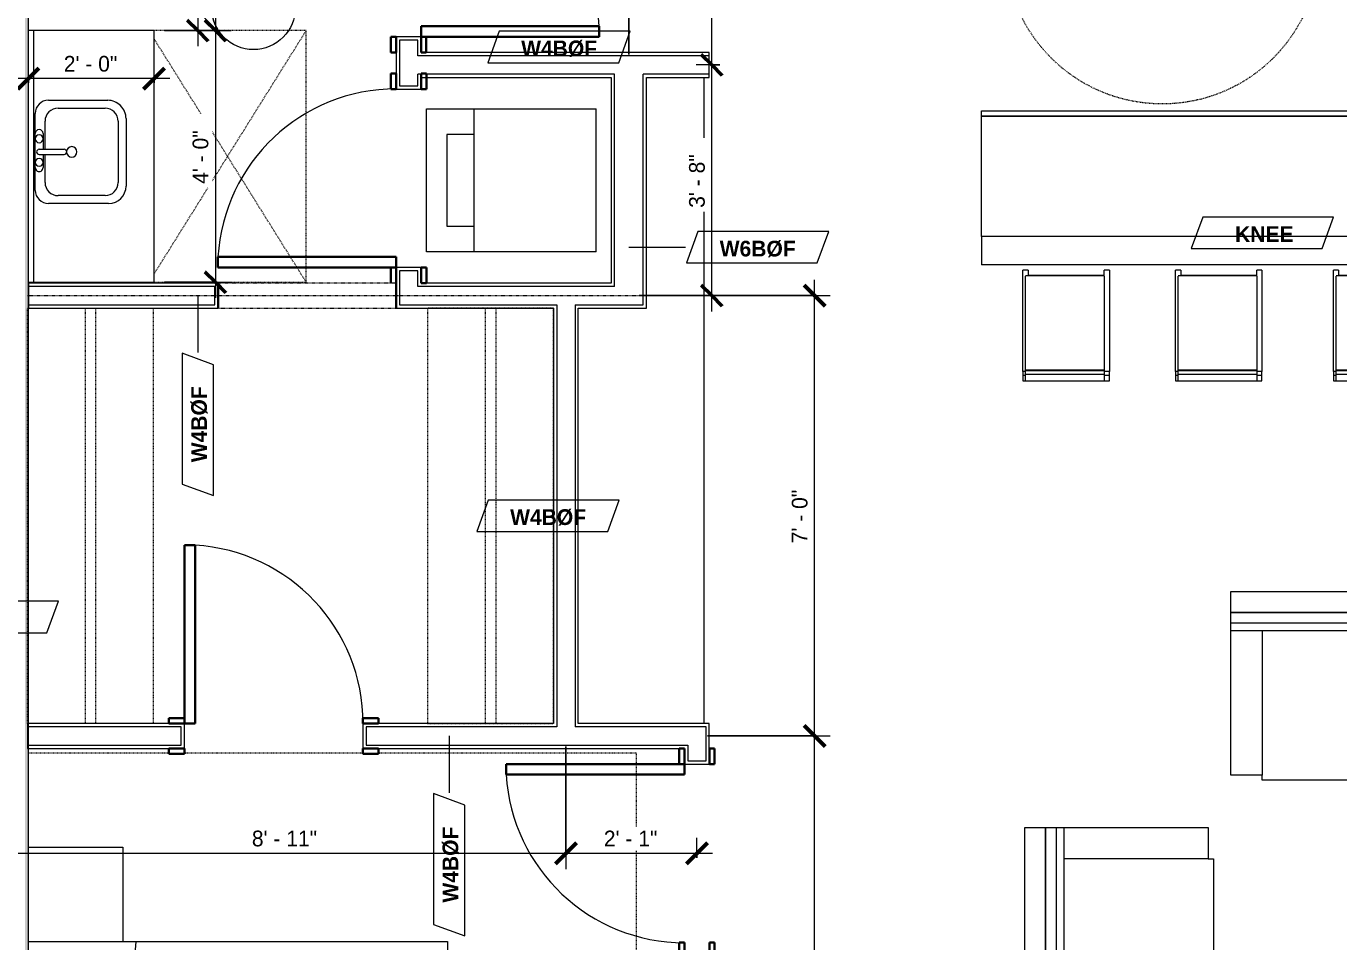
# Model space of a CAD drawing. Header units: inches. Extents: x -4010 to -1814, y 9846 to 12241.
# Drawn here: x -2931.5 to -2681, y 10120.8 to 10295.4 of the extents above; entities that cross this region are included whole.
import ezdxf

# ---------------------------------------------------------------- set-up
doc = ezdxf.new("R2010")
doc.units = ezdxf.units.IN
doc.header["$MEASUREMENT"] = 0
for name, pattern in [('Dash', [0.25, 0.125, -0.125]), ('Dash 3_32_', [0.1875, 0.09375, -0.09375]), ('Overhead', [0.15625, 0.09375, -0.0625])]:
    doc.linetypes.add(name, pattern=pattern)
for name, color, linetype, lineweight in [('0-1', 7, 'Continuous', 5), ('A-ANNO-DIMS', 211, 'Continuous', 9), ('A-ANNO-DIMS-32', 211, 'Continuous', 9), ('A-DETL-1', 90, 'Dash 3_32_', 18), ('A-DETL-GENF-3', 92, 'Overhead', 9), ('A-DETL-MEDM', 33, 'Continuous', 30), ('A-DOOR-3', 31, 'Continuous', 9), ('A-DOOR-4', 31, 'Continuous', 30), ('A-DOOR-FRAM-3', 31, 'Continuous', 30), ('A-GENM', 5, 'Continuous', 9), ('A-GENM-HDLN', 13, 'Dash', 9), ('A-WALL', 113, 'Continuous', 18), ('A-WALL-3', 113, 'Continuous', 9), ('A-WALL-IDEN', 211, 'Continuous', 9), ('G-ANNO-SYMB-3', 111, 'Continuous', 9), ('I-FURN', 30, 'Continuous', 9), ('I-FURN-HDLN', 30, 'Dash', 9), ('I-WALL-1', 21, 'Continuous', 18), ('I-WALL-3', 7, 'Continuous', 9), ('P-SANR-FIXT', 6, 'Continuous', 9), ('Q-CASE', 31, 'Continuous', 9), ('Q-CASE-HDLN', 31, 'Dash', 9)]:
    doc.layers.add(name, color=color, linetype=linetype, lineweight=lineweight)
doc.styles.add('Century Gothic', font='ufonts.com_century-gothic.ttf', dxfattribs={"height": 3})
doc.styles.add('Century Gothic_B_1', font='GOTHICB.TTF', dxfattribs={"height": 3})
doc.dimstyles.new('OD_1__HACK_2', dxfattribs={"dimscale": 12, "dimtxt": 3.132505, "dimasz": 0.333333, "dimexe": 0.25, "dimexo": 0.166667, "dimgap": 0.041667, "dimtad": 1, "dimdec": 4, "dimrnd": 0.0625, "dimzin": 3, "dimdsep": 46, "dimlunit": 4, "dimtxsty": 'Century Gothic', "dimblk1": 'OBLIQUE', "dimblk2": 'OBLIQUE', "dimsah": 1, "dimcen": 0.09, "dimdle": 0.25, "dimazin": 0, "dimtfac": 1, "dimtdec": 4, "dimtix": 1, "dimtmove": 0, "dimatfit": 3, "dimfxl": 1, "dimtvp": 1, "dimtfill": 1, "dimfrac": 2, "dimtolj": 1, "dimtzin": 0, "dimarcsym": 2})
doc.dimstyles.new('OD_1__HACK_2_1', dxfattribs={"dimscale": 12, "dimtxt": 3.132505, "dimasz": 0.333333, "dimexe": 0.25, "dimexo": 0.166667, "dimgap": 0.041667, "dimtad": 1, "dimdec": 4, "dimrnd": 0.0625, "dimzin": 3, "dimdsep": 46, "dimlunit": 4, "dimtxsty": 'Century Gothic', "dimblk1": 'OBLIQUE', "dimblk2": 'OBLIQUE', "dimsah": 1, "dimcen": 0.09, "dimdle": 0.25, "dimazin": 0, "dimtfac": 1, "dimtdec": 4, "dimtix": 1, "dimtmove": 0, "dimatfit": 3, "dimfxl": 1, "dimtvp": 1, "dimtfill": 1, "dimfrac": 2, "dimtolj": 1, "dimtzin": 0, "dimarcsym": 2})

# ---------------------------------------------------------------- blocks, each defined once
blk = doc.blocks.new('CTR - 1st Phase - Common Walls_rvt-1-UNIT PLANS - 2ND _ 3RD FLOOR')
at = {"layer": 'I-WALL-1'}
blk.add_hatch(color=256, dxfattribs=at).paths.add_polyline_path([(-2931.71, 9988.44), (-2931.09, 9988.44), (-2931.09, 10373.41), (-2931.71, 10373.41), (-2931.71, 9995.92)], flags=0)
at = {"layer": 'I-WALL-3'}
blk.add_line((-2931.09, 9988.44), (-2931.09, 10332.89), dxfattribs=at)
blk = doc.blocks.new('Couch-Both_Arms-Generic - 1-1372852-UNIT PLANS - 2ND _ 3RD FLOOR')
at = {"layer": 'I-FURN'}
for p, q in [((-36, 18.5), (36, 18.5)), ((-36, 17.5), (-36, 18.5)), ((36, 18.5), (36, 17.5)), ((-42, 17.5), (-36, 17.5)), ((-42, -10), (-42, 17.5)), ((-36, 17.5), (-36, -10)), ((36, 17.5), (42, 17.5)), ((36, -10), (36, 17.5)), ((42, 17.5), (42, -10)), ((-42, -10), (42, -10)), ((-42, -13.5), (-42, -10)), ((42, -10), (42, -13.5)), ((-42, -11.5), (42, -11.5)), ((-42, -13.5), (42, -13.5)), ((-42, -17.5), (-42, -13.5)), ((42, -13.5), (-42, -13.5)), ((42, -13.5), (42, -17.5)), ((42, -17.5), (-42, -17.5))]:
    blk.add_line(p, q, dxfattribs=at)
blk = doc.blocks.new('Couch-Both_Arms-Generic - 2-1523460-UNIT PLANS - 2ND _ 3RD FLOOR')
at = {"layer": 'I-FURN'}
for p, q in [((-18, 18.5), (18, 18.5)), ((-18, 17.5), (-18, 18.5)), ((18, 18.5), (18, 17.5)), ((-24, 17.5), (-18, 17.5)), ((-24, -10), (-24, 17.5)), ((-18, 17.5), (-18, -10)), ((18, 17.5), (24, 17.5)), ((18, -10), (18, 17.5)), ((24, 17.5), (24, -10)), ((-24, -10), (24, -10)), ((-24, -13.5), (-24, -10)), ((24, -10), (24, -13.5)), ((-24, -11.5), (24, -11.5)), ((-24, -13.5), (24, -13.5)), ((-24, -17.5), (-24, -13.5)), ((24, -13.5), (-24, -13.5)), ((24, -13.5), (24, -17.5)), ((24, -17.5), (-24, -17.5))]:
    blk.add_line(p, q, dxfattribs=at)
blk = doc.blocks.new('Bar_Stool_6722_1_ - Bar_Stool_6722_1_-1372833-UNIT PLANS - 2ND _ 3RD FLOOR')
at = {"layer": 'I-FURN'}
for p, q in [((1, 0), (0, 0)), ((0, 0), (0, -0.98)), ((1, -1.24), (1, 0)), ((16, 0), (1, 0)), ((16, 0), (16, -1.24)), ((0, -0.98), (1, -0.98)), ((0, -0.98), (0, -1.78)), ((0, -1.78), (1, -1.78)), ((0, -17.72), (0, -1.78)), ((1, -1.91), (1, -1.24)), ((16, -1.24), (1, -1.24)), ((1, -1.91), (16, -1.91)), ((1, -2.03), (1, -1.91)), ((1, -17.63), (1, -2.03)), ((1, -2.03), (16, -2.03)), ((16.5, 0), (16, 0)), ((16, -0.98), (16.5, -0.98)), ((16, -1.24), (16, -1.91)), ((16, -1.78), (16.5, -1.78)), ((16, -1.91), (16, -2.03)), ((16, -2.03), (16, -17.63)), ((16.5, -0.98), (16.5, 0)), ((16.5, -1.78), (16.5, -0.98)), ((16.5, -1.78), (16.5, -17.72)), ((0, -19.21), (0, -17.72)), ((0, -21.13), (0, -19.21)), ((1, -19.89), (1, -17.63)), ((1, -19.99), (1, -19.89)), ((1, -19.99), (1, -20.06)), ((1, -20), (16, -20)), ((15.5, -20.06), (15.5, -19.99)), ((16, -17.63), (16, -19.89)), ((16, -19.89), (16, -19.99)), ((16.5, -17.72), (16.5, -19.21)), ((16.5, -19.21), (16.5, -21.13)), ((0, -21.13), (1, -21.13)), ((1, -20.06), (1, -20.14)), ((15.5, -20.14), (1, -20.14)), ((1, -20.14), (1, -21.13)), ((15.5, -20.14), (15.5, -20.06)), ((15.5, -21.13), (15.5, -20.14)), ((15.5, -21.13), (16.5, -21.13))]:
    blk.add_line(p, q, dxfattribs=at)
blk = doc.blocks.new('OD_CW_Base Cabinet - OD_CW_Base Cabinet-3870047-UNIT PLANS - 2ND _ 3RD FLOOR')
at = {"layer": 'Q-CASE'}
for p, q in [((0.74, -24), (0.74, 0)), ((0.74, 0), (107.69, 0)), ((0.74, -1), (0.74, 0)), ((0.74, 0), (107.69, 0)), ((107.69, -1), (0.74, -1)), ((0.74, -24), (0.74, -1)), ((0.74, -1), (107.69, -1)), ((107.69, -24), (0.74, -24)), ((107.69, -24), (0.74, -24))]:
    blk.add_line(p, q, dxfattribs=at)
blk = doc.blocks.new('SWING - SINGLE - FLUSH - 2-10 x 6-8 - PRIVACY-3199407-UNIT PLANS - 2ND _ 3RD FLOOR')
at = {"layer": 'A-DOOR-3'}
blk.add_arc((17, 2.37), 34.07, 93.3657, 180, dxfattribs=at)
at = {"layer": 'A-DOOR-4'}
for p, q in [((15, 2.37), (15, 36.38)), ((17, 36.38), (15, 36.38)), ((17, 2.37), (17, 36.38)), ((17, 2.37), (15, 2.37))]:
    blk.add_line(p, q, dxfattribs=at)
at = {"layer": 'A-DOOR-FRAM-3'}
for p, q in [((-17, 3.37), (-20, 3.37)), ((-20, 3.37), (-20, 2.37)), ((-17, 2.37), (-17, 3.37)), ((20, 3.37), (17, 3.37)), ((17, 3.37), (17, 2.37)), ((20, 2.37), (20, 3.37)), ((-20, 2.37), (-17, 2.37)), ((17, 2.37), (20, 2.37)), ((-17, -2.38), (-20, -2.38)), ((-20, -2.38), (-20, -3.38)), ((-17, -3.38), (-17, -2.38)), ((20, -2.38), (17, -2.38)), ((17, -2.38), (17, -3.38)), ((20, -3.38), (20, -2.38)), ((-20, -3.38), (-17, -3.38)), ((17, -3.38), (20, -3.38))]:
    blk.add_line(p, q, dxfattribs=at)
blk = doc.blocks.new('OD_CW_Closet - OD_CW_Closet-3890322-UNIT PLANS - 2ND _ 3RD FLOOR')
at = {"layer": 'Q-CASE-HDLN'}
for p, q in [((0.74, -24), (0.74, 0)), ((0.74, 0), (79.99, 0)), ((79.99, 0), (79.99, -24)), ((0.74, -11), (79.99, -11)), ((0.74, -13), (79.99, -13)), ((79.99, -24), (0.74, -24))]:
    blk.add_line(p, q, dxfattribs=at)
blk = doc.blocks.new('Bed-Standard - King 78_ x 80_-V51-UNIT PLANS - 2ND _ 3RD FLOOR')
at = {"layer": 'I-FURN'}
for p, q in [((-28.31, 41.8), (49.69, 41.8)), ((-28.31, -38.2), (-28.31, 41.8)), ((49.69, 41.8), (49.69, -38.2)), ((49.69, -24.2), (-28.31, -17.63)), ((-25.31, -24.2), (46.69, -24.2)), ((-25.31, -36.2), (-25.31, -24.2)), ((46.69, -36.2), (46.69, -24.2)), ((-25.31, -36.2), (46.69, -36.2))]:
    blk.add_line(p, q, dxfattribs=at)
at = {"layer": 'I-FURN-HDLN'}
for p, q in [((-64.31, 77.8), (73.69, 77.8)), ((-64.31, 28.6), (-64.31, 77.8)), ((67.69, 77.8), (67.69, -38.2)), ((73.69, 62.92), (73.69, 30.92)), ((-64.31, -8.4), (-64.31, 25.6)), ((73.69, 24.98), (73.69, -38.2)), ((-64.31, -38.2), (-64.31, -11.4))]:
    blk.add_line(p, q, dxfattribs=at)
blk = doc.blocks.new('SWING - SINGLE - FLUSH - 2-10 x 6-8 - PRIVACY-3199405-UNIT PLANS - 2ND _ 3RD FLOOR')
at = {"layer": 'A-DOOR-3'}
blk.add_arc((17, -2.37), 34.07, 180, 266.6343, dxfattribs=at)
at = {"layer": 'A-DOOR-4'}
for p, q in [((15, -2.37), (15, -36.38)), ((17, -2.37), (15, -2.37)), ((17, -2.37), (17, -36.38)), ((17, -36.38), (15, -36.38))]:
    blk.add_line(p, q, dxfattribs=at)
at = {"layer": 'A-DOOR-FRAM-3'}
for p, q in [((-20, 2.38), (-20, 3.38)), ((-20, 3.38), (-17, 3.38)), ((-17, 3.38), (-17, 2.38)), ((17, 2.38), (17, 3.38)), ((17, 3.38), (20, 3.38)), ((20, 3.38), (20, 2.38)), ((-17, 2.38), (-20, 2.38)), ((20, 2.38), (17, 2.38)), ((-20, -2.37), (-17, -2.37)), ((-20, -3.37), (-20, -2.37)), ((-17, -2.37), (-17, -3.37)), ((17, -2.37), (20, -2.37)), ((17, -3.37), (17, -2.37)), ((20, -2.37), (20, -3.37)), ((-17, -3.37), (-20, -3.37)), ((20, -3.37), (17, -3.37))]:
    blk.add_line(p, q, dxfattribs=at)
blk = doc.blocks.new('Table-Night Stand - 18_ x 18_ x 24_-V34-UNIT PLANS - 2ND _ 3RD FLOOR')
at = {"layer": 'I-FURN'}
for p, q in [((0.15, 0), (18.15, 0)), ((0.15, -18), (0.15, 0))]:
    blk.add_line(p, q, dxfattribs=at)
blk = doc.blocks.new('Stacked Washer and Dryer - 26_x25_ - Private-3627842-UNIT PLANS - 2ND _ 3RD FLOOR')
at = {"layer": 'P-SANR-FIXT'}
for p, q in [((0, 13.625), (32.4375, 13.625)), ((0, 13.625), (0, -13.625)), ((23.34375, -13.625), (23.34375, 13.625)), ((32.4375, 13.625), (32.4375, -13.625)), ((28.53125, 8.75), (23.34375, 8.75)), ((28.53125, -8.75), (28.53125, 8.75)), ((23.34375, -8.75), (28.53125, -8.75)), ((32.4375, -13.625), (0, -13.625))]:
    blk.add_line(p, q, dxfattribs=at)
blk = doc.blocks.new('Door-Opening - 34_ x 80_-3928388-UNIT PLANS - 2ND _ 3RD FLOOR')
at = {"layer": 'A-DETL-GENF-3'}
for p, q in [((16.68, 2.38), (-17.32, 2.38)), ((-17.32, -2.37), (16.68, -2.37))]:
    blk.add_line(p, q, dxfattribs=at)
at = {"layer": 'A-DETL-MEDM'}
for p, q in [((-17.32, 2.38), (-17.32, -2.37)), ((16.68, -2.37), (16.68, 2.38))]:
    blk.add_line(p, q, dxfattribs=at)
blk = doc.blocks.new('M_Sink Vanity-Square - 500 x 440mm-1372835-UNIT PLANS - 2ND _ 3RD FLOOR')
at = {"layer": 'P-SANR-FIXT'}
for p, q in [((-5.72, 10.23), (7.14, 10.23)), ((-5.22, 8.73), (6.46, 8.73)), ((-9.22, -4.59), (-9.22, 6.73)), ((-7.72, -2.72), (-7.72, 6.23)), ((8.96, 6.23), (8.96, -2.72)), ((10.46, 6.91), (10.46, -4.59)), ((0.12, -6.33), (0.12, -1.59)), ((1.12, -6.33), (1.12, -1.59)), ((7.96, -7.09), (-6.72, -7.09)), ((0.12, -5.22), (-5.22, -5.22)), ((-2.88, -5.59), (0.12, -5.59)), ((3.62, -7.09), (-2.88, -7.09)), ((6.46, -5.22), (1.12, -5.22)), ((1.12, -5.59), (3.62, -5.59))]:
    blk.add_line(p, q, dxfattribs=at)
for centre, radius, start, end in [((-5.72, 6.73), 3.5, 90, 180), ((7.14, 6.91), 3.32, 360, 90), ((-5.22, 6.23), 2.5, 90, 180), ((6.46, 6.23), 2.5, 360, 90), ((0.62, -0.13), 1, 360, 180), ((0.62, -0.13), 1, 180, 0), ((0.62, -1.59), 0.5, 360, 180), ((-6.72, -4.59), 2.5, 180, 270), ((-5.22, -2.72), 2.5, 180, 270), ((6.46, -2.72), 2.5, 270, 360), ((7.96, -4.59), 2.5, 270, 0), ((-2.88, -6.34), 0.75, 90, 270), ((-1.88, -6.34), 0.75, 360, 180), ((-1.88, -6.34), 0.75, 180, 0), ((0.62, -6.33), 0.5, 180, 0), ((2.62, -6.34), 0.75, 0, 180), ((2.62, -6.34), 0.75, 180, 0), ((3.62, -6.34), 0.75, 270, 90)]:
    blk.add_arc(centre, radius, start, end, dxfattribs=at)
blk = doc.blocks.new('Bath Vanity - Bath Vanity 48_-3150017-UNIT PLANS - 2ND _ 3RD FLOOR')
at = {"layer": 'Q-CASE'}
for p, q in [((24.74, 24), (-23.26, 24)), ((-23.26, 24), (-23.26, 1)), ((24.74, 1), (24.74, 24))]:
    blk.add_line(p, q, dxfattribs=at)
blk = doc.blocks.new('ADA Clearances - 30_x48_-V52-UNIT PLANS - 2ND _ 3RD FLOOR')
at = {"layer": 'A-GENM-HDLN'}
for p, q in [((-14, -22.41), (15, 24)), ((15, 24), (-14, 24)), ((15, -24), (15, 24)), ((15, -24), (-14, 22.41)), ((-14, -24), (15, -24))]:
    blk.add_line(p, q, dxfattribs=at)
blk = doc.blocks.new('BATHROOM MIRROR - BATHROOM MIRROR 48_-3123886-UNIT PLANS - 2ND _ 3RD FLOOR')
at = {"layer": 'Q-CASE'}
for p, q in [((-23.26, -23), (24.74, -23)), ((-23.26, -23), (-23.26, -24)), ((24.74, -24), (-23.26, -24)), ((24.74, -24), (24.74, -23))]:
    blk.add_line(p, q, dxfattribs=at)
blk = doc.blocks.new('SWING - SINGLE - FLUSH - 2-10 x 6-8 - PASSAGE-3928390-UNIT PLANS - 2ND _ 3RD FLOOR')
at = {"layer": 'A-DOOR-3'}
blk.add_arc((17, -2.37), 34.07, 180, 266.6343, dxfattribs=at)
at = {"layer": 'A-DOOR-4'}
for p, q in [((15, -2.37), (15, -36.38)), ((17, -2.37), (15, -2.37)), ((17, -2.37), (17, -36.38)), ((17, -36.38), (15, -36.38))]:
    blk.add_line(p, q, dxfattribs=at)
at = {"layer": 'A-DOOR-FRAM-3'}
for p, q in [((-20, 2.38), (-20, 3.38)), ((-20, 3.38), (-17, 3.38)), ((-17, 3.38), (-17, 2.38)), ((17, 2.38), (17, 3.38)), ((17, 3.38), (20, 3.38)), ((20, 3.38), (20, 2.38)), ((-17, 2.38), (-20, 2.38)), ((20, 2.38), (17, 2.38)), ((-20, -2.37), (-17, -2.37)), ((-20, -3.37), (-20, -2.37)), ((-17, -2.37), (-17, -3.37)), ((17, -2.37), (20, -2.37)), ((17, -3.37), (17, -2.37)), ((-17, -3.37), (-20, -3.37)), ((20, -3.37), (17, -3.37))]:
    blk.add_line(p, q, dxfattribs=at)
blk = doc.blocks.new('ADA Clearances - 5ft Circle-3255450-UNIT PLANS - 2ND _ 3RD FLOOR')
at = {"layer": 'A-GENM-HDLN'}
blk.add_circle((0, 0), 30, dxfattribs=at)
blk = doc.blocks.new('OD_CW_Closet - OD_CW_Closet-3890321-UNIT PLANS - 2ND _ 3RD FLOOR')
at = {"layer": 'Q-CASE-HDLN'}
for p, q in [((79.99, 24), (0.74, 24)), ((0.74, 24), (0.74, 0)), ((79.99, 0), (79.99, 24)), ((0.74, 13), (79.99, 13)), ((0.74, 11), (79.99, 11)), ((0.74, 0), (79.99, 0))]:
    blk.add_line(p, q, dxfattribs=at)
blk = doc.blocks.new('Casework 8 - Casework 1-3926263-UNIT PLANS - 2ND _ 3RD FLOOR')
at = {"layer": 'Q-CASE'}
blk.add_line((-2802.15, 10162.41), (-2802.15, 10285.66), dxfattribs=at)
blk = doc.blocks.new('Elevation - Filled Arrow-152140-UNIT PLANS - 2ND _ 3RD FLOOR')
at = {"layer": 'G-ANNO-SYMB-3'}
for start, end in [(360, 180), (180, 360)]:
    blk.add_arc((0, 0), 0.25, start, end, dxfattribs=at)
blk = doc.blocks.new('Elevation - Filled Arrow-151867-UNIT PLANS - 2ND _ 3RD FLOOR')
at = {"layer": 'G-ANNO-SYMB-3'}
for p, q in [((0, 0.3536), (-0.1768, 0.1768)), ((0.1768, 0.1768), (0, 0.3536))]:
    blk.add_line(p, q, dxfattribs=at)
blk.add_arc((0, 0), 0.25, 45, 135, dxfattribs=at)
blk = doc.blocks.new('DIMBLOCK47-UNIT PLANS - 2ND _ 3RD FLOOR')
at = {"layer": 'A-ANNO-DIMS-32', "lineweight": 50}
for p, q in [((-2895.41, 10294.6), (-2897.41, 10296.6)), ((-2895.41, 10294.6), (-2893.41, 10292.6)), ((-2895.41, 10246.6), (-2897.41, 10248.6)), ((-2895.41, 10246.6), (-2893.41, 10244.6))]:
    blk.add_line(p, q, dxfattribs=at)
at = {"layer": 'A-ANNO-DIMS-32'}
for p, q in [((-2895.41, 10297.6), (-2895.41, 10243.6)), ((-2905.09, 10294.6), (-2892.41, 10294.6)), ((-2895.41, 10294.6), (-2905.09, 10294.6)), ((-2905.09, 10246.6), (-2892.41, 10246.6)), ((-2895.41, 10246.6), (-2905.09, 10246.6))]:
    blk.add_line(p, q, dxfattribs=at)
at = {"layer": 'A-ANNO-DIMS-32', "color": 0, "insert": (-2899.75, 10265.36), "char_height": 3, "width": 12.5897, "attachment_point": 1, "rotation": 90, "line_spacing_factor": 0.984502, "style": 'Century Gothic', "bg_fill": 3, "box_fill_scale": 1.25, "bg_fill_color": 256, "bg_fill_true_color": 13158600, "bg_fill_transparency": 0}
blk.add_mtext('4\' - 0"', dxfattribs=at)
blk = doc.blocks.new('_Oblique')
at = {"color": 0, "linetype": 'ByBlock', "lineweight": -2}
blk.add_line((-0.5, -0.5), (0.5, 0.5), dxfattribs=at)
blk = doc.blocks.new('DIMBLOCK48-UNIT PLANS - 2ND _ 3RD FLOOR')
at = {"layer": 'A-ANNO-DIMS-32'}
for p, q in [((-2931.09, 10284.6), (-2931.09, 10288.43)), ((-2907.09, 10284.6), (-2907.09, 10288.43)), ((-2904.09, 10285.43), (-2934.09, 10285.43)), ((-2931.09, 10285.43), (-2931.09, 10284.6)), ((-2907.09, 10285.43), (-2907.09, 10284.6))]:
    blk.add_line(p, q, dxfattribs=at)
at = {"layer": 'A-ANNO-DIMS-32', "lineweight": 50}
for p, q in [((-2931.09, 10285.43), (-2929.09, 10287.43)), ((-2907.09, 10285.43), (-2905.09, 10287.43)), ((-2931.09, 10285.43), (-2933.09, 10283.43)), ((-2907.09, 10285.43), (-2909.09, 10283.43))]:
    blk.add_line(p, q, dxfattribs=at)
at = {"layer": 'A-ANNO-DIMS-32', "color": 0, "insert": (-2924.33, 10289.77), "char_height": 3, "width": 12.5897, "attachment_point": 1, "line_spacing_factor": 0.984502, "style": 'Century Gothic', "bg_fill": 3, "box_fill_scale": 1.25, "bg_fill_color": 256, "bg_fill_true_color": 13158600, "bg_fill_transparency": 0}
blk.add_mtext('2\' - 0"', dxfattribs=at)
blk = doc.blocks.new('DIMBLOCK49-UNIT PLANS - 2ND _ 3RD FLOOR')
at = {"layer": 'A-ANNO-DIMS-32', "lineweight": 50}
for p, q in [((-2800.68, 10288.04), (-2802.68, 10290.04)), ((-2800.68, 10288.04), (-2798.68, 10286.04)), ((-2800.68, 10244.04), (-2802.68, 10246.04)), ((-2800.68, 10244.04), (-2798.68, 10242.04))]:
    blk.add_line(p, q, dxfattribs=at)
at = {"layer": 'A-ANNO-DIMS-32'}
for p, q in [((-2799.15, 10288.04), (-2803.68, 10288.04)), ((-2800.68, 10241.04), (-2800.68, 10288.04)), ((-2800.68, 10288.04), (-2799.15, 10288.04)), ((-2814.52, 10244.04), (-2797.68, 10244.04)), ((-2800.68, 10244.04), (-2814.52, 10244.04))]:
    blk.add_line(p, q, dxfattribs=at)
at = {"layer": 'A-ANNO-DIMS-32', "color": 0, "insert": (-2805.02, 10260.79), "char_height": 3, "width": 12.5897, "attachment_point": 1, "rotation": 90, "line_spacing_factor": 0.984502, "style": 'Century Gothic', "bg_fill": 3, "box_fill_scale": 1.25, "bg_fill_color": 256, "bg_fill_true_color": 13158600, "bg_fill_transparency": 0}
blk.add_mtext('3\' - 8"', dxfattribs=at)
blk = doc.blocks.new('DIMBLOCK50-UNIT PLANS - 2ND _ 3RD FLOOR')
at = {"layer": 'A-ANNO-DIMS-32', "lineweight": 50}
for p, q in [((-2800.68, 10341.04), (-2802.68, 10343.04)), ((-2800.68, 10341.04), (-2798.68, 10339.04)), ((-2800.68, 10288.04), (-2802.68, 10290.04)), ((-2800.68, 10288.04), (-2798.68, 10286.04))]:
    blk.add_line(p, q, dxfattribs=at)
at = {"layer": 'A-ANNO-DIMS-32'}
for p, q in [((-2810.02, 10341.04), (-2797.68, 10341.04)), ((-2800.68, 10341.04), (-2810.02, 10341.04)), ((-2800.68, 10288.04), (-2800.68, 10341.04)), ((-2799.15, 10288.04), (-2803.68, 10288.04)), ((-2800.68, 10288.04), (-2799.15, 10288.04))]:
    blk.add_line(p, q, dxfattribs=at)
at = {"layer": 'A-ANNO-DIMS-32', "color": 0, "insert": (-2805.02, 10309.29), "char_height": 3, "width": 12.5897, "attachment_point": 1, "rotation": 90, "line_spacing_factor": 0.984502, "style": 'Century Gothic', "bg_fill": 3, "box_fill_scale": 1.25, "bg_fill_color": 256, "bg_fill_true_color": 13158600, "bg_fill_transparency": 0}
blk.add_mtext('4\' - 5"', dxfattribs=at)
blk = doc.blocks.new('DIMBLOCK52-UNIT PLANS - 2ND _ 3RD FLOOR')
at = {"layer": 'A-ANNO-DIMS-32'}
for p, q in [((-2816.52, 10290.04), (-2816.52, 10309.49)), ((-2861.52, 10306.49), (-2813.52, 10306.49)), ((-2858.52, 10307.32), (-2858.52, 10303.49)), ((-2858.52, 10306.49), (-2858.52, 10307.32)), ((-2816.52, 10306.49), (-2816.52, 10290.04))]:
    blk.add_line(p, q, dxfattribs=at)
at = {"layer": 'A-ANNO-DIMS-32', "lineweight": 50}
for p, q in [((-2858.52, 10306.49), (-2860.52, 10304.49)), ((-2858.52, 10306.49), (-2856.52, 10308.49)), ((-2816.52, 10306.49), (-2818.52, 10304.49)), ((-2816.52, 10306.49), (-2814.52, 10308.49))]:
    blk.add_line(p, q, dxfattribs=at)
at = {"layer": 'A-ANNO-DIMS-32', "color": 0, "insert": (-2842.77, 10310.84), "char_height": 3, "width": 12.5897, "attachment_point": 1, "line_spacing_factor": 0.984502, "style": 'Century Gothic', "bg_fill": 3, "box_fill_scale": 1.25, "bg_fill_color": 256, "bg_fill_true_color": 13158600, "bg_fill_transparency": 0}
blk.add_mtext('3\' - 6"', dxfattribs=at)
blk = doc.blocks.new('DIMBLOCK250-UNIT PLANS - 2ND _ 3RD FLOOR')
at = {"layer": 'A-ANNO-DIMS-32', "lineweight": 50}
for p, q in [((-2781.07, 10160.04), (-2783.07, 10162.04)), ((-2781.07, 10160.04), (-2779.07, 10158.04)), ((-2781.07, 9988.44), (-2783.07, 9990.44)), ((-2781.07, 9988.44), (-2779.07, 9986.44))]:
    blk.add_line(p, q, dxfattribs=at)
at = {"layer": 'A-ANNO-DIMS-32'}
for p, q in [((-2801.52, 10160.04), (-2778.07, 10160.04)), ((-2781.07, 10160.04), (-2801.52, 10160.04)), ((-2781.07, 9985.44), (-2781.07, 10160.04)), ((-2792.52, 9988.44), (-2778.07, 9988.44)), ((-2781.07, 9988.44), (-2792.52, 9988.44))]:
    blk.add_line(p, q, dxfattribs=at)
at = {"layer": 'A-ANNO-DIMS-32', "color": 0, "insert": (-2785.42, 10064), "char_height": 3, "width": 24.5827, "attachment_point": 1, "rotation": 90, "line_spacing_factor": 0.984502, "style": 'Century Gothic', "bg_fill": 3, "box_fill_scale": 1.25, "bg_fill_color": 256, "bg_fill_true_color": 13158600, "bg_fill_transparency": 0}
blk.add_mtext('14\' - 3 5/8"', dxfattribs=at)
blk = doc.blocks.new('DIMBLOCK251-UNIT PLANS - 2ND _ 3RD FLOOR')
at = {"layer": 'A-ANNO-DIMS-32', "lineweight": 50}
for p, q in [((-2781.07, 10244.04), (-2783.07, 10246.04)), ((-2781.07, 10244.04), (-2779.07, 10242.04)), ((-2781.07, 10160.04), (-2783.07, 10162.04)), ((-2781.07, 10160.04), (-2779.07, 10158.04))]:
    blk.add_line(p, q, dxfattribs=at)
at = {"layer": 'A-ANNO-DIMS-32'}
for p, q in [((-2781.07, 10160.04), (-2781.07, 10247.04)), ((-2812.4, 10244.04), (-2778.07, 10244.04)), ((-2781.07, 10244.04), (-2812.4, 10244.04)), ((-2801.52, 10160.04), (-2778.07, 10160.04)), ((-2781.07, 10160.04), (-2801.52, 10160.04))]:
    blk.add_line(p, q, dxfattribs=at)
at = {"layer": 'A-ANNO-DIMS-32', "color": 0, "insert": (-2785.42, 10196.79), "char_height": 3, "width": 12.5897, "attachment_point": 1, "rotation": 90, "line_spacing_factor": 0.984502, "style": 'Century Gothic', "bg_fill": 3, "box_fill_scale": 1.25, "bg_fill_color": 256, "bg_fill_true_color": 13158600, "bg_fill_transparency": 0}
blk.add_mtext('7\' - 0"', dxfattribs=at)
blk = doc.blocks.new('DIMBLOCK252-UNIT PLANS - 2ND _ 3RD FLOOR')
at = {"layer": 'A-ANNO-DIMS-32'}
for p, q in [((-2828.52, 10158.04), (-2828.52, 10134.63)), ((-2828.52, 10137.63), (-2828.52, 10158.04)), ((-2803.52, 10136.8), (-2803.52, 10140.63)), ((-2800.52, 10137.63), (-2828.52, 10137.63)), ((-2803.52, 10137.63), (-2803.52, 10136.8))]:
    blk.add_line(p, q, dxfattribs=at)
at = {"layer": 'A-ANNO-DIMS-32', "lineweight": 50}
for p, q in [((-2828.52, 10137.63), (-2826.52, 10139.63)), ((-2803.52, 10137.63), (-2801.52, 10139.63)), ((-2828.52, 10137.63), (-2830.52, 10135.63)), ((-2803.52, 10137.63), (-2805.52, 10135.63))]:
    blk.add_line(p, q, dxfattribs=at)
at = {"layer": 'A-ANNO-DIMS-32', "color": 0, "insert": (-2821.27, 10141.98), "char_height": 3, "width": 12.5897, "attachment_point": 1, "line_spacing_factor": 0.984502, "style": 'Century Gothic', "bg_fill": 3, "box_fill_scale": 1.25, "bg_fill_color": 256, "bg_fill_true_color": 13158600, "bg_fill_transparency": 0}
blk.add_mtext('2\' - 1"', dxfattribs=at)
blk = doc.blocks.new('DIMBLOCK253-UNIT PLANS - 2ND _ 3RD FLOOR')
at = {"layer": 'A-ANNO-DIMS-32'}
for p, q in [((-2935.52, 10164.19), (-2935.52, 10134.63)), ((-2935.52, 10137.63), (-2935.52, 10164.19)), ((-2828.52, 10158.04), (-2828.52, 10134.63)), ((-2828.52, 10137.63), (-2828.52, 10158.04)), ((-2828.52, 10137.63), (-2938.52, 10137.63))]:
    blk.add_line(p, q, dxfattribs=at)
at = {"layer": 'A-ANNO-DIMS-32', "lineweight": 50}
for p, q in [((-2935.52, 10137.63), (-2933.52, 10139.63)), ((-2828.52, 10137.63), (-2826.52, 10139.63)), ((-2935.52, 10137.63), (-2937.52, 10135.63)), ((-2828.52, 10137.63), (-2830.52, 10135.63))]:
    blk.add_line(p, q, dxfattribs=at)
at = {"layer": 'A-ANNO-DIMS-32', "color": 0, "insert": (-2888.44, 10141.98), "char_height": 3, "width": 15.394, "attachment_point": 1, "line_spacing_factor": 0.984502, "style": 'Century Gothic', "bg_fill": 3, "box_fill_scale": 1.25, "bg_fill_color": 256, "bg_fill_true_color": 13158600, "bg_fill_transparency": 0}
blk.add_mtext('8\' - 11"', dxfattribs=at)
blk = doc.blocks.new('DIMBLOCK364-UNIT PLANS - 2ND _ 3RD FLOOR')
at = {"layer": 'A-ANNO-DIMS-32'}
for p, q in [((-2898.77, 10331.14), (-2898.77, 10291.6)), ((-2897.94, 10328.14), (-2901.77, 10328.14)), ((-2898.77, 10328.14), (-2897.94, 10328.14)), ((-2905.08, 10294.6), (-2895.77, 10294.6)), ((-2898.77, 10294.6), (-2905.08, 10294.6))]:
    blk.add_line(p, q, dxfattribs=at)
at = {"layer": 'A-ANNO-DIMS-32', "lineweight": 50}
for p, q in [((-2898.77, 10328.14), (-2900.77, 10330.14)), ((-2898.77, 10328.14), (-2896.77, 10326.14)), ((-2898.77, 10294.6), (-2900.77, 10296.6)), ((-2898.77, 10294.6), (-2896.77, 10292.6))]:
    blk.add_line(p, q, dxfattribs=at)
at = {"layer": 'A-ANNO-DIMS-32', "color": 0, "insert": (-2903.12, 10303.86), "char_height": 3, "width": 18.0194, "attachment_point": 1, "rotation": 90, "line_spacing_factor": 0.984502, "style": 'Century Gothic', "bg_fill": 3, "box_fill_scale": 1.25, "bg_fill_color": 256, "bg_fill_true_color": 13158600, "bg_fill_transparency": 0}
blk.add_mtext('33" MIN', dxfattribs=at)
blk = doc.blocks.new('Wall Tag - Arch Wall-3956453-UNIT PLANS - 2ND _ 3RD FLOOR')
at = {"layer": 'A-WALL-IDEN'}
for p, q in [((-0.3561, 0.0937), (-0.4244, -0.0937)), ((0.4244, 0.0937), (-0.3561, 0.0937)), ((0.3561, -0.0937), (0.4244, 0.0937)), ((-0.4244, -0.0937), (0.3561, -0.0937))]:
    blk.add_line(p, q, dxfattribs=at)

msp = doc.modelspace()

# ---------------------------------------------------------------- linework, layer by layer
at = {"layer": 'A-DETL-1'}
msp.add_line((-2931.27374, 10244.0394), (-2814.39874, 10244.0394), dxfattribs=at)
at = {"layer": 'A-WALL'}
for p, q in [((-2860.27374, 10292.7894), (-2860.27374, 10284.0394)), ((-2856.77374, 10292.7894), (-2860.27374, 10292.7894)), ((-2856.77374, 10289.7894), (-2856.77374, 10292.7894)), ((-2801.14874, 10289.7894), (-2856.77374, 10289.7894)), ((-2856.77374, 10284.0394), (-2856.77374, 10286.2894)), ((-2819.27374, 10286.2894), (-2856.77374, 10286.2894)), ((-2819.27374, 10245.7894), (-2819.27374, 10286.2894)), ((-2801.14874, 10286.2894), (-2813.77374, 10286.2894)), ((-2813.77374, 10242.2894), (-2813.77374, 10286.2894)), ((-2860.27374, 10284.0394), (-2856.77374, 10284.0394)), ((-2860.27374, 10248.7894), (-2860.27374, 10242.2894)), ((-2856.77374, 10248.7894), (-2860.27374, 10248.7894)), ((-2856.77374, 10245.7894), (-2856.77374, 10248.7894)), ((-2895.52374, 10245.7894), (-2931.08624, 10245.7894)), ((-2895.52374, 10242.2894), (-2895.52374, 10245.7894)), ((-2819.27374, 10245.7894), (-2856.77374, 10245.7894)), ((-2931.08624, 10242.2894), (-2895.52374, 10242.2894)), ((-2860.27374, 10242.2894), (-2830.27374, 10242.2894)), ((-2830.27374, 10242.2894), (-2830.27374, 10161.7894)), ((-2826.77374, 10242.2894), (-2813.77374, 10242.2894)), ((-2826.77374, 10242.2894), (-2826.77374, 10161.7894)), ((-2901.90333, 10161.7894), (-2931.27374, 10161.7894)), ((-2901.90333, 10158.2894), (-2901.90333, 10161.7894)), ((-2830.27374, 10161.7894), (-2866.65333, 10161.7894)), ((-2866.65333, 10161.7894), (-2866.65333, 10158.2894)), ((-2801.77374, 10161.7894), (-2826.77374, 10161.7894)), ((-2801.77374, 10155.2894), (-2801.77374, 10161.7894)), ((-2931.27374, 10158.2894), (-2901.90333, 10158.2894)), ((-2866.65333, 10158.2894), (-2805.27374, 10158.2894)), ((-2805.27374, 10158.2894), (-2805.27374, 10155.2894)), ((-2805.27374, 10155.2894), (-2801.77374, 10155.2894))]:
    msp.add_line(p, q, dxfattribs=at)
at = {"layer": 'A-WALL-3'}
for p, q in [((-2860.89874, 10293.4144), (-2860.89874, 10283.4144)), ((-2856.14874, 10293.4144), (-2860.89874, 10293.4144)), ((-2856.14874, 10290.4144), (-2856.14874, 10293.4144)), ((-2801.14874, 10290.4144), (-2856.14874, 10290.4144)), ((-2801.14874, 10285.6644), (-2801.14874, 10290.4144)), ((-2856.14874, 10283.4144), (-2856.14874, 10285.6644)), ((-2856.14874, 10285.6644), (-2819.89874, 10285.6644)), ((-2819.89874, 10285.6644), (-2819.89874, 10246.4144)), ((-2813.14874, 10285.6644), (-2801.14874, 10285.6644)), ((-2813.14874, 10241.6644), (-2813.14874, 10285.6644)), ((-2860.89874, 10283.4144), (-2856.14874, 10283.4144)), ((-2749.19874, 10255.2894), (-2749.19874, 10249.9144)), ((-2860.89874, 10249.4144), (-2860.89874, 10246.4144)), ((-2856.14874, 10249.4144), (-2860.89874, 10249.4144)), ((-2856.14874, 10246.4144), (-2856.14874, 10249.4144)), ((-2642.24874, 10249.9144), (-2749.19874, 10249.9144)), ((-2894.89874, 10246.4144), (-2931.08624, 10246.4144)), ((-2931.08624, 10246.4144), (-2931.08624, 10241.6644)), ((-2819.89874, 10246.4144), (-2856.14874, 10246.4144)), ((-2931.08624, 10241.6644), (-2894.89874, 10241.6644)), ((-2860.89874, 10241.6644), (-2830.89874, 10241.6644)), ((-2830.89874, 10241.6644), (-2830.89874, 10162.4144)), ((-2826.14874, 10241.6644), (-2813.14874, 10241.6644)), ((-2826.14874, 10162.4144), (-2826.14874, 10241.6644)), ((-2901.27833, 10162.4144), (-2931.27374, 10162.4144)), ((-2931.27374, 10162.4144), (-2931.27374, 10157.6644)), ((-2901.27833, 10157.6644), (-2901.27833, 10162.4144)), ((-2830.89874, 10162.4144), (-2867.27833, 10162.4144)), ((-2867.27833, 10162.4144), (-2867.27833, 10157.6644)), ((-2801.14874, 10162.4144), (-2826.14874, 10162.4144)), ((-2801.14874, 10154.6644), (-2801.14874, 10162.4144)), ((-2931.27374, 10157.6644), (-2901.27833, 10157.6644)), ((-2867.27833, 10157.6644), (-2805.89874, 10157.6644)), ((-2805.89874, 10157.6644), (-2805.89874, 10154.6644)), ((-2805.89874, 10154.6644), (-2801.14874, 10154.6644))]:
    msp.add_line(p, q, dxfattribs=at)

# ---------------------------------------------------------------- block references
at = {"layer": '0-1'}
msp.add_blockref('CTR - 1st Phase - Common Walls_rvt-1-UNIT PLANS - 2ND _ 3RD FLOOR', (0, 0), dxfattribs=at)
at = {"layer": 'A-DOOR-3'}
for name, p, rotation in [('SWING - SINGLE - FLUSH - 2-10 x 6-8 - PRIVACY-3199407-UNIT PLANS - 2ND _ 3RD FLOOR', (-2858.52374, 10310.4144), 269.9999999999866), ('SWING - SINGLE - FLUSH - 2-10 x 6-8 - PASSAGE-3928390-UNIT PLANS - 2ND _ 3RD FLOOR', (-2858.52374, 10266.4144), 269.9999999999866), ('SWING - SINGLE - FLUSH - 2-10 x 6-8 - PRIVACY-3199405-UNIT PLANS - 2ND _ 3RD FLOOR', (-2884.27833, 10160.0394), 180), ('SWING - SINGLE - FLUSH - 2-10 x 6-8 - PRIVACY-3199407-UNIT PLANS - 2ND _ 3RD FLOOR', (-2803.52374, 10137.6644), 90.00000000004798)]:
    msp.add_blockref(name, p, dxfattribs=dict(at, rotation=rotation))
msp.add_blockref('Door-Opening - 34_ x 80_-3928388-UNIT PLANS - 2ND _ 3RD FLOOR', (-2877.57635, 10244.0394), dxfattribs=at)
at = {"layer": 'A-GENM'}
for name, p in [('ADA Clearances - 5ft Circle-3255450-UNIT PLANS - 2ND _ 3RD FLOOR', (-2714.72374, 10310.6019)), ('ADA Clearances - 30_x48_-V52-UNIT PLANS - 2ND _ 3RD FLOOR', (-2893.08165, 10270.6019))]:
    msp.add_blockref(name, p, dxfattribs=at)
at = {"layer": 'A-WALL-IDEN', "xscale": 31.99999999999999, "yscale": 31.99999999999999, "zscale": 31.99999999999999}
for p in [(-2695.60499, 10256.01991), (-2831.94175, 10202.0394), (-2938.94175, 10182.7394)]:
    msp.add_blockref('Wall Tag - Arch Wall-3956453-UNIT PLANS - 2ND _ 3RD FLOOR', p, dxfattribs=at)
at = {"layer": 'A-WALL-IDEN', "xscale": 31.99999999999999, "yscale": 31.99999999999999, "zscale": 31.99999999999999, "rotation": 89.99999999999991}
msp.add_blockref('Wall Tag - Arch Wall-3956453-UNIT PLANS - 2ND _ 3RD FLOOR', (-2898.76972, 10219.46454), dxfattribs=at)
at = {"layer": 'G-ANNO-SYMB-3', "extrusion": (0, 0, -1), "xscale": 31.99999999999999, "yscale": 31.99999999999999, "zscale": 31.99999999999999, "rotation": 89.99999999999767}
msp.add_blockref('Elevation - Filled Arrow-152140-UNIT PLANS - 2ND _ 3RD FLOOR', (2888.12542, 10298.97615), dxfattribs=at)
at = {"layer": 'G-ANNO-SYMB-3', "xscale": 31.99999999999999, "yscale": 31.99999999999999, "zscale": 31.99999999999999, "rotation": 90.00000000000252}
msp.add_blockref('Elevation - Filled Arrow-151867-UNIT PLANS - 2ND _ 3RD FLOOR', (-2888.12542, 10298.97615), dxfattribs=at)
at = {"layer": 'I-FURN'}
for name, p, rotation in [('Bar_Stool_6722_1_ - Bar_Stool_6722_1_-1372833-UNIT PLANS - 2ND _ 3RD FLOOR', (-2724.81003, 10227.7894), 180), ('Bar_Stool_6722_1_ - Bar_Stool_6722_1_-1372833-UNIT PLANS - 2ND _ 3RD FLOOR', (-2695.68871, 10227.7894), 180), ('Bar_Stool_6722_1_ - Bar_Stool_6722_1_-1372833-UNIT PLANS - 2ND _ 3RD FLOOR', (-2665.56739, 10227.7894), 180), ('Couch-Both_Arms-Generic - 2-1523460-UNIT PLANS - 2ND _ 3RD FLOOR', (-2677.64874, 10170.08637), 180), ('Bed-Standard - King 78_ x 80_-V51-UNIT PLANS - 2ND _ 3RD FLOOR', (-2892.88132, 10092.50751), 270.0000000000285), ('Couch-Both_Arms-Generic - 1-1372852-UNIT PLANS - 2ND _ 3RD FLOOR', (-2723.47374, 10100.58637), 269.9999999999437), ('Table-Night Stand - 18_ x 18_ x 24_-V34-UNIT PLANS - 2ND _ 3RD FLOOR', (-2913.08624, 10138.96598), 270.0000000000285)]:
    msp.add_blockref(name, p, dxfattribs=dict(at, rotation=rotation))
at = {"layer": 'P-SANR-FIXT'}
for name, p, rotation in [('M_Sink Vanity-Square - 500 x 440mm-1372835-UNIT PLANS - 2ND _ 3RD FLOOR', (-2922.68249, 10272.08138), 270.0000000001266), ('Stacked Washer and Dryer - 26_x25_ - Private-3627842-UNIT PLANS - 2ND _ 3RD FLOOR', (-2822.71124, 10266.0394), 180)]:
    msp.add_blockref(name, p, dxfattribs=dict(at, rotation=rotation))
at = {"layer": 'Q-CASE'}
for name, p, rotation in [('BATHROOM MIRROR - BATHROOM MIRROR 48_-3123886-UNIT PLANS - 2ND _ 3RD FLOOR', (-2907.08165, 10271.3396), 270.0000000001867), ('Bath Vanity - Bath Vanity 48_-3150017-UNIT PLANS - 2ND _ 3RD FLOOR', (-2931.08624, 10271.3396), 270.0000000001117), ('OD_CW_Closet - OD_CW_Closet-3890322-UNIT PLANS - 2ND _ 3RD FLOOR', (-2907.27374, 10242.4021), 269.9999999999799), ('OD_CW_Closet - OD_CW_Closet-3890321-UNIT PLANS - 2ND _ 3RD FLOOR', (-2854.89874, 10242.4021), 270.00000000002)]:
    msp.add_blockref(name, p, dxfattribs=dict(at, rotation=rotation))
for name, p in [('Casework 8 - Casework 1-3926263-UNIT PLANS - 2ND _ 3RD FLOOR', (0, 0)), ('OD_CW_Base Cabinet - OD_CW_Base Cabinet-3870047-UNIT PLANS - 2ND _ 3RD FLOOR', (-2749.93644, 10279.2894))]:
    msp.add_blockref(name, p, dxfattribs=at)

# ---------------------------------------------------------------- texts
at = {"layer": 'A-WALL-IDEN', "char_height": 3, "attachment_point": 1, "style": 'Century Gothic_B_1'}
for s, insert, width in [('KNEE', (-2700.82406, 10257.26745), 12.524), ('W4BØF', (-2839.15767, 10203.28693), 17.372)]:
    msp.add_mtext(s, dxfattribs=dict(at, insert=insert, width=width))
at = {"layer": 'A-WALL-IDEN', "insert": (-2900.01725, 10212.24861), "char_height": 3, "width": 17.372, "attachment_point": 1, "rotation": 90, "style": 'Century Gothic_B_1'}
msp.add_mtext('W4BØF', dxfattribs=at)

# ---------------------------------------------------------------- next in the draw order: dimensions: what is measured, and where the dimension line sits
at = {"layer": 'A-ANNO-DIMS'}
for base, p1, p2, override, picture, middle in [((-2895.40767, 10246.6019), (-2907.08624, 10294.6019), (-2907.08624, 10246.6019), {"dimpost": '<>', "dimfxl": 48}, 'DIMBLOCK47-UNIT PLANS - 2ND _ 3RD FLOOR', (-2897.48313, 10270.6019)), ((-2800.67892, 10288.0394), (-2816.52374, 10244.0394), (-2801.14874, 10288.0394), {"dimpost": '<>', "dimfxl": 46.608911}, 'DIMBLOCK49-UNIT PLANS - 2ND _ 3RD FLOOR', (-2802.75438, 10266.0394)), ((-2781.07086, 10160.0394), (-2794.52374, 9988.44399), (-2803.52374, 10160.0394), {"dimpost": '<>', "dimfxl": 171.831268}, 'DIMBLOCK250-UNIT PLANS - 2ND _ 3RD FLOOR', (-2783.31253, 10074.24169))]:
    dim = msp.add_linear_dim(base=base, p1=p1, p2=p2, angle=90, dimstyle='OD_1__HACK_2', override=override, dxfattribs=at)
    dim.commit()
    dim.dimension.update_dxf_attribs({"geometry": picture, "text_midpoint": middle})

# ---------------------------------------------------------------- next in the draw order: linework, layer by layer
at = {"layer": 'A-WALL-IDEN'}
for p, q in [((-2816.52374, 10253.26261), (-2805.68058, 10253.26261)), ((-2898.76972, 10244.0394), (-2898.76972, 10233.19624))]:
    msp.add_line(p, q, dxfattribs=at)

# ---------------------------------------------------------------- next in the draw order: block references
at = {"layer": 'A-WALL-IDEN', "xscale": 31.99999999999999, "yscale": 31.99999999999999, "zscale": 31.99999999999999}
msp.add_blockref('Wall Tag - Arch Wall-3956453-UNIT PLANS - 2ND _ 3RD FLOOR', (-2791.94888, 10253.26261), dxfattribs=at)

# ---------------------------------------------------------------- next in the draw order: texts
at = {"layer": 'A-WALL-IDEN', "insert": (-2799.1648, 10254.51015), "char_height": 3, "width": 17.372, "attachment_point": 1, "style": 'Century Gothic_B_1'}
msp.add_mtext('W6BØF', dxfattribs=at)

# ---------------------------------------------------------------- next in the draw order: dimensions: what is measured, and where the dimension line sits
at = {"layer": 'A-ANNO-DIMS'}
for base, p1, p2, angle, override, picture, middle in [((-2800.67892, 10341.0394), (-2801.14874, 10288.0394), (-2812.02374, 10341.0394), 90, {"dimpost": '<>', "dimfxl": 54.104211}, 'DIMBLOCK50-UNIT PLANS - 2ND _ 3RD FLOOR', (-2802.75438, 10314.5394)), ((-2931.08624, 10285.42544), (-2907.08624, 10282.59702), (-2931.08624, 10282.59702), 0, {"dimpost": '<>', "dimfxl": 24}, 'DIMBLOCK48-UNIT PLANS - 2ND _ 3RD FLOOR', (-2919.08624, 10287.5009)), ((-2781.07086, 10244.0394), (-2803.52374, 10160.0394), (-2814.39874, 10244.0394), 90, {"dimpost": '<>', "dimfxl": 84.701037}, 'DIMBLOCK251-UNIT PLANS - 2ND _ 3RD FLOOR', (-2783.14631, 10202.0394))]:
    dim = msp.add_linear_dim(base=base, p1=p1, p2=p2, angle=angle, dimstyle='OD_1__HACK_2', override=override, dxfattribs=at)
    dim.commit()
    dim.dimension.update_dxf_attribs({"geometry": picture, "text_midpoint": middle})
dim = msp.add_linear_dim(base=(-2816.52374, 10306.49087), p1=(-2858.52374, 10309.3193), p2=(-2816.52374, 10288.0394), dimstyle='OD_1__HACK_2', override={"dimpost": '<>', "dimfxl": 47.083268}, dxfattribs=at)
dim.commit()
dim.dimension.update_dxf_attribs({"geometry": 'DIMBLOCK52-UNIT PLANS - 2ND _ 3RD FLOOR', "text_midpoint": (-2837.52374, 10308.56633)})

# ---------------------------------------------------------------- next in the draw order: block references
at = {"layer": 'A-WALL-IDEN', "xscale": 31.99999999999999, "yscale": 31.99999999999999, "zscale": 31.99999999999999}
msp.add_blockref('Wall Tag - Arch Wall-3956453-UNIT PLANS - 2ND _ 3RD FLOOR', (-2829.83624, 10291.45741), dxfattribs=at)

# ---------------------------------------------------------------- next in the draw order: texts
at = {"layer": 'A-WALL-IDEN', "insert": (-2837.05216, 10292.70495), "char_height": 3, "width": 17.372, "attachment_point": 1, "style": 'Century Gothic_B_1'}
msp.add_mtext('W4BØF', dxfattribs=at)

# ---------------------------------------------------------------- next in the draw order: dimensions: what is measured, and where the dimension line sits
at = {"layer": 'A-ANNO-DIMS'}
dim = msp.add_linear_dim(base=(-2898.77269, 10294.6019), p1=(-2895.94426, 10328.14049), p2=(-2907.08165, 10294.6019), angle=90, text='33" MIN', dimstyle='OD_1__HACK_2_1', override={"dimpost": '<>', "dimfxl": 35.339475}, dxfattribs=at)
dim.commit()
dim.dimension.update_dxf_attribs({"geometry": 'DIMBLOCK364-UNIT PLANS - 2ND _ 3RD FLOOR', "text_midpoint": (-2900.84814, 10311.37119)})
dim = msp.add_linear_dim(base=(-2828.52374, 10137.63167), p1=(-2803.52374, 10134.80324), p2=(-2828.52374, 10160.0394), dimstyle='OD_1__HACK_2', override={"dimpost": '<>', "dimfxl": 35.522717}, dxfattribs=at)
dim.commit()
dim.dimension.update_dxf_attribs({"geometry": 'DIMBLOCK252-UNIT PLANS - 2ND _ 3RD FLOOR', "text_midpoint": (-2816.02374, 10139.6694)})

# ---------------------------------------------------------------- next in the draw order: dimensions: what is measured, and where the dimension line sits
dim = msp.add_linear_dim(base=(-2935.52374, 10137.63167), p1=(-2828.52374, 10160.0394), p2=(-2935.52374, 10166.19399), dimstyle='OD_1__HACK_2', override={"dimpost": '<>', "dimfxl": 107.176858}, dxfattribs=at)
dim.commit()
dim.dimension.update_dxf_attribs({"geometry": 'DIMBLOCK253-UNIT PLANS - 2ND _ 3RD FLOOR', "text_midpoint": (-2882.02374, 10139.70713)})

# ---------------------------------------------------------------- next in the draw order: linework, layer by layer
at = {"layer": 'A-WALL-IDEN'}
msp.add_line((-2850.81482, 10160.0394), (-2850.81482, 10149.19624), dxfattribs=at)

# ---------------------------------------------------------------- next in the draw order: block references
at = {"layer": 'A-WALL-IDEN', "xscale": 31.99999999999999, "yscale": 31.99999999999999, "zscale": 31.99999999999999, "rotation": 89.99999999999991}
msp.add_blockref('Wall Tag - Arch Wall-3956453-UNIT PLANS - 2ND _ 3RD FLOOR', (-2850.81482, 10135.46454), dxfattribs=at)

# ---------------------------------------------------------------- next in the draw order: texts
at = {"layer": 'A-WALL-IDEN', "insert": (-2852.06235, 10128.24861), "char_height": 3, "width": 17.372, "attachment_point": 1, "rotation": 90, "style": 'Century Gothic_B_1'}
msp.add_mtext('W4BØF', dxfattribs=at)

doc.saveas('drawing.dxf')
